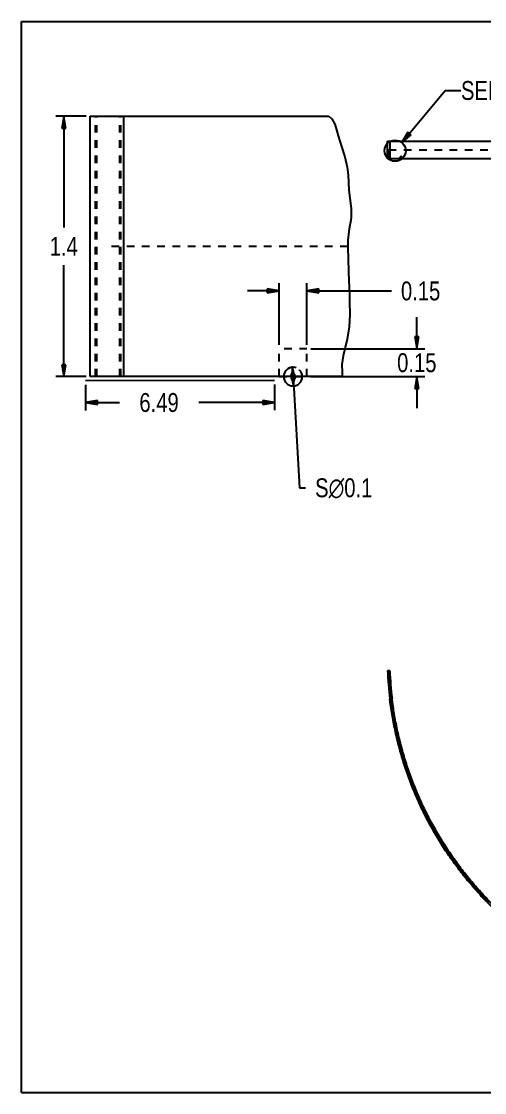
# Model space of a CAD drawing. Header units: inches. Extents: x 0 to 22, y 0 to 17.
# Drawn here: x 0 to 7.35, y 0 to 17 of the extents above; entities that cross this region are included whole.
import ezdxf

# ---------------------------------------------------------------- set-up
doc = ezdxf.new("R2010")
doc.units = ezdxf.units.IN
doc.header["$LTSCALE"] = 1.21
doc.header["$MEASUREMENT"] = 0
doc.linetypes.add('HIDDEN', pattern=[0.2, 0.1, -0.1])
doc.layers.get('0').update_dxf_attribs({"linetype": 'CONTINUOUS'})
for name, color, linetype in [('02___PRT_ALL_AXES', 7, 'CONTINUOUS'), ('03___PRT_ALL_CURVES', 7, 'CONTINUOUS'), ('DEFAULT_2', 8, 'HIDDEN')]:
    doc.layers.add(name, color=color, linetype=linetype)
doc.styles.get("Standard").update_dxf_attribs({"font": 'txt', "width": 0.8})
doc.dimstyles.new('DIMSTYLE_1', dxfattribs={"dimtxt": 0.3, "dimasz": 0.1875, "dimexe": 0.125, "dimexo": 0.0625, "dimgap": 0.15, "dimtad": 0, "dimtih": 1, "dimtoh": 1, "dimzin": 4, "dimdsep": 46, "dimtxsty": 'Standard', "dimblk": 'CLOSED', "dimblk1": 'CLOSED', "dimblk2": 'CLOSED', "dimcen": 0.09, "dimadec": 0, "dimazin": 0, "dimtfac": 1, "dimtofl": 0, "dimtmove": 0, "dimatfit": 3, "dimldrblk": 'CLOSED', "dimfxl": 1, "dimtolj": 1, "dimtzin": 4, "dimarcsym": 0})
doc.dimstyles.new('DIMSTYLE_3', dxfattribs={"dimtxt": 0.3, "dimasz": 0.1875, "dimexe": 0.125, "dimexo": 0.0625, "dimgap": 0.15, "dimtad": 0, "dimtih": 1, "dimtoh": 1, "dimlfac": 0.013333, "dimzin": 4, "dimdsep": 46, "dimtxsty": 'Standard', "dimblk": 'CLOSED', "dimblk1": 'CLOSED', "dimblk2": 'CLOSED', "dimcen": 0.09, "dimadec": 0, "dimazin": 0, "dimtfac": 1, "dimtofl": 0, "dimtmove": 0, "dimatfit": 3, "dimldrblk": 'CLOSED', "dimfxl": 1, "dimtolj": 1, "dimtzin": 4, "dimarcsym": 0})
doc.dimstyles.new('DIMSTYLE_4', dxfattribs={"dimtxt": 0.3, "dimasz": 0.1875, "dimexe": 0.125, "dimexo": 0.0625, "dimgap": 0.09, "dimtad": 0, "dimtih": 1, "dimtoh": 1, "dimlfac": 0.013333, "dimzin": 4, "dimdsep": 46, "dimtxsty": 'Standard', "dimblk": 'CLOSED', "dimblk1": 'CLOSED', "dimblk2": 'CLOSED', "dimcen": 0.09, "dimadec": 0, "dimazin": 0, "dimtfac": 1, "dimtmove": 0, "dimatfit": 2, "dimldrblk": 'CLOSED', "dimfxl": 1, "dimtolj": 1, "dimtzin": 4, "dimarcsym": 0})
doc.dimstyles.get("Standard").update_dxf_attribs({"dimtxt": 0.15625, "dimasz": 0.1875, "dimexe": 0.125, "dimexo": 0.0625, "dimgap": 0.09, "dimtad": 0, "dimtih": 1, "dimtoh": 1, "dimzin": 4, "dimdsep": 46, "dimtxsty": 'Standard', "dimblk": 'CLOSED', "dimblk1": 'CLOSED', "dimblk2": 'CLOSED', "dimcen": 0.09, "dimadec": 0, "dimazin": 0, "dimtp": 0.01, "dimtm": 0.01, "dimtfac": 1, "dimtofl": 0, "dimtmove": 0, "dimatfit": 3, "dimldrblk": 'CLOSED', "dimfxl": 1, "dimtolj": 1, "dimtzin": 4, "dimarcsym": 0})

# ---------------------------------------------------------------- blocks, each defined once
blk = doc.blocks.new('_CLOSED')
at = {"color": 0, "linetype": 'ByBlock'}
for p, q in [((0, 0), (-1, 0.167)), ((-1, 0.167), (-1, -0.167)), ((-1, -0.167), (0, 0)), ((-1, 0), (0, 0))]:
    blk.add_line(p, q, dxfattribs=at)
blk = doc.blocks.new('*D2')
at = {"color": 2, "linetype": 'Continuous', "transparency": 16777216}
for p, q in [((1.018, 11.235), (1.018, 10.827)), ((4.016, 11.236), (4.016, 10.828)), ((1.018, 10.952), (1.554, 10.952)), ((4.016, 10.953), (2.814, 10.952))]:
    blk.add_line(p, q, dxfattribs=at)
at = {"color": 2, "linetype": 'Continuous', "transparency": 16777216, "xscale": 0.1875, "yscale": 0.1875, "zscale": 0.1875}
for p, rotation in [((1.018, 10.952), 180.0234919411), ((4.016, 10.953), 0.0234919411)]:
    blk.add_blockref('_CLOSED', p, dxfattribs=dict(at, rotation=rotation))
at = {"color": 2, "linetype": 'Continuous', "transparency": 16777216, "insert": (2.184, 11.102), "char_height": 0.3, "width": 0.96, "attachment_point": 2, "line_spacing_factor": 0.9}
blk.add_mtext('6.49', dxfattribs=at)
blk = doc.blocks.new('*D5')
at = {"color": 2, "linetype": 'Continuous', "transparency": 16777216}
for p, q in [((1.028, 15.496), (0.546, 15.496)), ((0.671, 15.496), (0.671, 13.73)), ((0.671, 11.363), (0.671, 13.13)), ((1.028, 11.363), (0.546, 11.363))]:
    blk.add_line(p, q, dxfattribs=at)
at = {"color": 2, "linetype": 'Continuous', "transparency": 16777216, "xscale": 0.1875, "yscale": 0.1875, "zscale": 0.1875}
for p, rotation in [((0.671, 15.496), 90), ((0.671, 11.363), 270)]:
    blk.add_blockref('_CLOSED', p, dxfattribs=dict(at, rotation=rotation))
at = {"color": 2, "linetype": 'Continuous', "transparency": 16777216, "insert": (0.671, 13.58), "char_height": 0.3, "width": 0.72, "attachment_point": 2, "line_spacing_factor": 0.9}
blk.add_mtext('1.4', dxfattribs=at)
blk = doc.blocks.new('*D6')
at = {"color": 2, "linetype": 'Continuous', "transparency": 16777216}
for p, q in [((4.301, 11.51), (4.31, 11.363)), ((4.318, 11.215), (4.31, 11.363)), ((4.31, 11.363), (4.41, 9.598)), ((4.41, 9.598), (4.51, 9.598))]:
    blk.add_line(p, q, dxfattribs=at)
at = {"color": 2, "linetype": 'Continuous', "transparency": 16777216, "xscale": 0.1875, "yscale": 0.1875, "zscale": 0.1875}
for p, rotation in [((4.301, 11.51), 93.26143665549999), ((4.318, 11.215), 273.2614366555)]:
    blk.add_blockref('_CLOSED', p, dxfattribs=dict(at, rotation=rotation))
at = {"color": 2, "linetype": 'Continuous', "transparency": 16777216, "insert": (4.66, 9.748), "char_height": 0.3, "width": 1.36, "attachment_point": 1, "line_spacing_factor": 0.9}
blk.add_mtext('S\\Fgdt;{\\Fgdt;n}\\Ftxt;0.1', dxfattribs=at)
blk = doc.blocks.new('*D7')
at = {"color": 2, "linetype": 'Continuous', "transparency": 16777216}
for p, q in [((6.274, 11.805), (6.274, 12.305)), ((4.594, 11.805), (6.399, 11.805)), ((4.594, 11.363), (6.399, 11.363)), ((6.274, 11.363), (6.274, 10.863))]:
    blk.add_line(p, q, dxfattribs=at)
at = {"color": 2, "linetype": 'Continuous', "transparency": 16777216, "xscale": 0.1875, "yscale": 0.1875, "zscale": 0.1875}
for p, rotation in [((6.274, 11.805), 270), ((6.274, 11.363), 90)]:
    blk.add_blockref('_CLOSED', p, dxfattribs=dict(at, rotation=rotation))
at = {"color": 2, "linetype": 'Continuous', "transparency": 16777216, "insert": (6.274, 11.734), "char_height": 0.3, "width": 0.96, "attachment_point": 2, "line_spacing_factor": 0.9}
blk.add_mtext('0.15', dxfattribs=at)
blk = doc.blocks.new('*D8')
at = {"color": 2, "linetype": 'Continuous', "transparency": 16777216}
for p, q in [((4.088, 11.868), (4.088, 12.848)), ((4.531, 11.868), (4.531, 12.848)), ((4.088, 12.723), (3.588, 12.723)), ((4.531, 12.723), (5.872, 12.723))]:
    blk.add_line(p, q, dxfattribs=at)
at = {"color": 2, "linetype": 'Continuous', "transparency": 16777216, "xscale": 0.1875, "yscale": 0.1875, "zscale": 0.1875}
blk.add_blockref('_CLOSED', (4.088, 12.723), dxfattribs=at)
at = {"color": 2, "linetype": 'Continuous', "transparency": 16777216, "xscale": 0.1875, "yscale": 0.1875, "zscale": 0.1875, "rotation": 180}
blk.add_blockref('_CLOSED', (4.531, 12.723), dxfattribs=at)
at = {"color": 2, "linetype": 'Continuous', "transparency": 16777216, "insert": (6.022, 12.873), "char_height": 0.3, "width": 0.96, "attachment_point": 1, "line_spacing_factor": 0.9}
blk.add_mtext('0.15', dxfattribs=at)

msp = doc.modelspace()

# ---------------------------------------------------------------- linework, layer by layer
at = {"color": 7, "linetype": 'Continuous'}
for p, q in [((0, 0), (0, 17)), ((0, 17), (22, 17)), ((1.09, 11.363), (1.09, 15.496)), ((1.09, 15.496), (4.88, 15.496)), ((1.621, 15.496), (1.621, 11.363)), ((4.88, 15.496), (4.928, 15.452)), ((4.928, 15.452), (4.971, 15.371)), ((4.971, 15.371), (5, 15.28)), ((5, 15.28), (5.025, 15.185)), ((5.025, 15.185), (5.078, 15.016)), ((5.078, 15.016), (5.132, 14.852)), ((5.809, 14.824), (5.809, 15.099)), ((5.809, 15.099), (16.421, 15.099)), ((5.844, 15.099), (5.844, 14.824)), ((5.132, 14.852), (5.171, 14.687)), ((5.809, 14.824), (16.421, 14.824)), ((5.171, 14.687), (5.183, 14.567)), ((5.183, 14.567), (5.188, 14.445)), ((5.188, 14.445), (5.195, 14.323)), ((5.195, 14.323), (5.231, 14.03)), ((5.231, 14.03), (5.232, 13.886)), ((5.222, 13.813), (5.208, 13.74)), ((5.232, 13.886), (5.222, 13.813)), ((5.195, 13.667), (5.182, 13.53)), ((5.208, 13.74), (5.195, 13.667)), ((5.182, 13.53), (5.18, 13.392)), ((5.18, 13.392), (5.183, 13.254)), ((5.183, 13.254), (5.191, 13.011)), ((5.191, 13.011), (5.204, 12.664)), ((5.204, 12.664), (5.207, 12.55)), ((5.207, 12.55), (5.21, 12.35)), ((5.21, 12.35), (5.201, 12.151)), ((5.201, 12.151), (5.171, 11.955)), ((5.171, 11.955), (5.137, 11.824)), ((5.137, 11.824), (5.104, 11.692)), ((5.104, 11.692), (5.086, 11.555)), ((5.086, 11.555), (5.088, 11.435)), ((5.088, 11.435), (5.087, 11.363)), ((4.016, 11.299), (1.018, 11.297)), ((5.087, 11.363), (1.09, 11.363)), ((5.844, 6.695), (5.809, 6.693)), ((5.84, 6.688), (5.815, 6.687)), ((5.815, 6.687), (5.816, 6.661)), ((5.816, 6.661), (5.842, 6.663)), ((5.842, 6.663), (5.84, 6.688)), ((0, 0), (22, 0))]:
    msp.add_line(p, q, dxfattribs=at)
at = {"color": 2, "linetype": 'Continuous'}
msp.add_circle((5.93, 14.948), 0.168, dxfattribs=at)
msp.add_arc((4.31, 11.363), 0.148, 70.3169, 180, dxfattribs=at)
at = {"color": 7, "linetype": 'Continuous'}
for radius in [5.678, 5.643]:
    msp.add_arc((11.482, 6.942), radius, 182.5095, 186.9905, dxfattribs=at)
for points in [[(16.367, 7.171), (16.377, 7.109), (16.394, 6.975), (16.412, 6.768), (16.422, 6.549), (16.422, 6.33), (16.412, 6.11), (16.392, 5.891), (16.362, 5.672), (16.323, 5.455), (16.273, 5.238), (16.214, 5.024), (16.146, 4.812), (16.068, 4.603), (15.98, 4.397), (15.883, 4.195), (15.777, 3.997), (15.662, 3.803), (15.538, 3.615), (15.406, 3.431), (15.265, 3.254), (15.116, 3.082), (14.96, 2.917), (14.796, 2.758), (14.624, 2.607), (14.446, 2.463), (14.261, 2.327), (14.069, 2.2), (13.872, 2.08), (13.669, 1.969), (13.462, 1.867), (13.249, 1.775), (13.032, 1.691), (12.811, 1.618), (12.586, 1.554), (12.358, 1.5), (12.128, 1.456), (11.895, 1.422), (11.661, 1.399), (11.425, 1.386), (11.189, 1.384), (10.952, 1.392), (10.715, 1.411), (10.479, 1.44), (10.244, 1.48), (10.01, 1.53), (9.779, 1.591), (9.55, 1.663), (9.324, 1.744), (9.101, 1.836), (8.882, 1.938), (8.668, 2.05), (8.458, 2.171), (8.253, 2.302), (8.054, 2.442), (7.861, 2.591), (7.675, 2.749), (7.495, 2.916), (7.323, 3.09), (7.158, 3.273), (7.002, 3.463), (6.853, 3.66), (6.713, 3.864), (6.583, 4.075), (6.461, 4.291), (6.349, 4.513), (6.247, 4.741), (6.155, 4.973), (6.073, 5.209), (6.001, 5.45), (5.941, 5.693), (5.891, 5.94), (5.861, 6.127), (5.848, 6.23), (5.846, 6.251)], [(16.332, 7.166), (16.342, 7.104), (16.359, 6.971), (16.377, 6.766), (16.386, 6.549), (16.386, 6.331), (16.376, 6.113), (16.356, 5.895), (16.327, 5.678), (16.288, 5.462), (16.239, 5.247), (16.18, 5.034), (16.112, 4.824), (16.035, 4.616), (15.948, 4.412), (15.851, 4.211), (15.746, 4.014), (15.632, 3.822), (15.509, 3.635), (15.378, 3.453), (15.238, 3.276), (15.09, 3.106), (14.935, 2.942), (14.772, 2.784), (14.601, 2.634), (14.424, 2.491), (14.24, 2.356), (14.05, 2.229), (13.855, 2.111), (13.653, 2.001), (13.447, 1.9), (13.235, 1.807), (13.02, 1.725), (12.8, 1.652), (12.577, 1.588), (12.351, 1.534), (12.122, 1.491), (11.891, 1.457), (11.658, 1.434), (11.424, 1.422), (11.189, 1.419), (10.954, 1.427), (10.719, 1.446), (10.484, 1.475), (10.251, 1.515), (10.019, 1.565), (9.789, 1.625), (9.561, 1.696), (9.336, 1.777), (9.115, 1.869), (8.898, 1.97), (8.685, 2.081), (8.476, 2.201), (8.273, 2.332), (8.075, 2.471), (7.884, 2.619), (7.698, 2.776), (7.52, 2.941), (7.349, 3.115), (7.185, 3.296), (7.029, 3.485), (6.882, 3.681), (6.743, 3.884), (6.613, 4.093), (6.492, 4.308), (6.381, 4.529), (6.279, 4.754), (6.188, 4.985), (6.106, 5.22), (6.036, 5.459), (5.975, 5.701), (5.925, 5.946), (5.897, 6.132), (5.883, 6.235), (5.881, 6.255)]]:
    msp.add_open_spline(points, degree=3, knots=[0, 0, 0, 0, 0.012113, 0.026176, 0.04024, 0.054304, 0.068367, 0.082431, 0.096494, 0.110558, 0.124621, 0.138685, 0.152749, 0.166812, 0.180876, 0.194939, 0.209003, 0.223067, 0.23713, 0.251194, 0.265257, 0.279321, 0.293385, 0.307448, 0.321512, 0.335575, 0.349639, 0.363703, 0.377766, 0.39183, 0.405893, 0.419957, 0.43402, 0.448084, 0.462148, 0.476211, 0.490275, 0.504338, 0.518402, 0.532466, 0.546529, 0.560593, 0.574656, 0.58872, 0.602784, 0.616847, 0.630911, 0.644974, 0.659038, 0.673102, 0.687165, 0.701229, 0.715292, 0.729356, 0.74342, 0.757483, 0.771547, 0.78561, 0.799674, 0.813737, 0.827801, 0.841865, 0.855928, 0.869992, 0.884055, 0.898119, 0.912183, 0.926246, 0.94031, 0.954373, 0.968437, 0.982501, 0.996564, 1, 1, 1, 1], dxfattribs=at)
at = {"layer": '02___PRT_ALL_AXES', "color": 8, "linetype": 'HIDDEN'}
for p, q in [((6.009, 14.824), (6.009, 14.853)), ((6.038, 14.853), (6.009, 14.853)), ((6.009, 14.824), (6.038, 14.824)), ((6.038, 14.824), (6.038, 14.853)), ((4.531, 11.805), (4.088, 11.805)), ((4.088, 11.363), (4.088, 11.805)), ((4.531, 11.363), (4.531, 11.805)), ((4.088, 11.363), (4.531, 11.363))]:
    msp.add_line(p, q, dxfattribs=at)
at = {"layer": '02___PRT_ALL_AXES', "color": 7, "linetype": 'Continuous'}
for radius in [0.0148, 0.00984]:
    msp.add_circle((6.023, 5.443), radius, dxfattribs=at)
at = {"layer": '02___PRT_ALL_AXES', "color": 8, "linetype": 'HIDDEN'}
for centre, radius in [((6.023, 14.824), 0.00984), ((4.31, 11.363), 0.148)]:
    msp.add_arc(centre, radius, 0, 180, dxfattribs=at)
at = {"layer": '02___PRT_ALL_AXES', "color": 7, "linetype": 'Continuous'}
for centre, radius in [((6.023, 14.824), 0.00984), ((4.31, 11.363), 0.148)]:
    msp.add_arc(centre, radius, 180, 360, dxfattribs=at)
at = {"layer": '03___PRT_ALL_CURVES', "color": 8, "linetype": 'HIDDEN'}
for p, q in [((5.827, 14.962), (16.404, 14.962)), ((5.18, 13.43), (1.356, 13.43)), ((5.827, 6.687), (5.827, 6.694)), ((6.027, 5.429), (6.021, 5.452))]:
    msp.add_line(p, q, dxfattribs=at)
at = {"layer": '03___PRT_ALL_CURVES', "color": 40, "linetype": 'Continuous'}
msp.add_line((5.828, 6.662), (5.827, 6.687), dxfattribs=at)
at = {"layer": '03___PRT_ALL_CURVES', "color": 8, "linetype": 'HIDDEN'}
for points in [[(6.021, 5.452), (6.012, 5.487), (5.993, 5.558), (5.975, 5.63), (5.959, 5.703), (5.943, 5.775), (5.928, 5.848), (5.914, 5.92), (5.901, 5.993), (5.889, 6.067), (5.878, 6.14), (5.878, 6.144), (5.868, 6.218), (5.859, 6.291), (5.851, 6.365), (5.843, 6.439), (5.837, 6.513), (5.832, 6.587), (5.828, 6.662)], [(7.4, 3.039), (7.341, 3.1), (7.283, 3.162), (7.226, 3.225), (7.17, 3.289), (7.115, 3.354), (7.061, 3.42), (7.008, 3.486), (6.956, 3.554), (6.905, 3.622), (6.895, 3.636), (6.845, 3.705), (6.796, 3.775), (6.749, 3.846), (6.702, 3.918), (6.657, 3.99), (6.612, 4.063), (6.569, 4.136), (6.527, 4.211), (6.486, 4.285), (6.446, 4.361), (6.408, 4.437), (6.37, 4.514), (6.334, 4.592), (6.299, 4.67), (6.265, 4.748), (6.232, 4.827), (6.201, 4.907), (6.17, 4.987), (6.141, 5.068), (6.129, 5.101), (6.102, 5.182), (6.076, 5.264), (6.051, 5.346), (6.027, 5.429)]]:
    msp.add_lwpolyline(points, dxfattribs=at)
at = {"layer": 'DEFAULT_2', "color": 8, "linetype": 'HIDDEN'}
for p, q in [((1.178, 11.363), (1.178, 15.496)), ((1.197, 11.363), (1.197, 15.496)), ((1.561, 11.363), (1.561, 15.496)), ((1.58, 11.363), (1.58, 15.496)), ((5.815, 14.824), (5.815, 15.099)), ((5.816, 14.824), (5.816, 15.099)), ((5.84, 14.824), (5.84, 15.099)), ((5.842, 14.824), (5.842, 15.099))]:
    msp.add_line(p, q, dxfattribs=at)

# ---------------------------------------------------------------- texts
at = {"color": 2, "linetype": 'Continuous', "insert": (6.975, 16.054), "char_height": 0.3, "width": 3.12, "attachment_point": 1, "line_spacing_factor": 0.9}
msp.add_mtext('SEE DETAIL  A', dxfattribs=at)

# ---------------------------------------------------------------- dimensions: what is measured, and where the dimension line sits
at = {"color": 2, "linetype": 'Continuous'}
for base, p1, p2, angle, dimstyle, picture, middle in [((0.671, 15.496), (1.09, 11.363), (1.09, 15.496), 90, 'DIMSTYLE_3', '*D5', (0.709, 13.43)), ((4.088, 12.723), (4.531, 11.805), (4.088, 11.805), 180, 'DIMSTYLE_3', '*D8', (6.51, 12.723)), ((6.274, 11.363), (4.531, 11.805), (4.531, 11.363), 270, 'DIMSTYLE_3', '*D7', (6.281, 11.584)), ((1.018, 10.952), (4.016, 11.299), (1.018, 11.297), 180.0235, 'DIMSTYLE_1', '*D2', (2.184, 10.952))]:
    dim = msp.add_linear_dim(base=base, p1=p1, p2=p2, angle=angle, dimstyle=dimstyle, dxfattribs=at)
    dim.commit()
    dim.dimension.update_dxf_attribs({"geometry": picture, "text_midpoint": middle, "dimtype": 160})
dim = msp.add_diameter_dim_2p(p1=(4.318, 11.215), p2=(4.301, 11.51), text='S%%c<>', dimstyle='DIMSTYLE_4', override={"dimpost": '<>'}, dxfattribs=at)
dim.commit()
dim.dimension.update_dxf_attribs({"geometry": '*D6', "text_midpoint": (5.34, 9.598), "dimtype": 163})

# ---------------------------------------------------------------- leaders
at = {"color": 2, "linetype": 'Continuous', "annotation_type": 0, "has_hookline": 1, "hookline_direction": 1, "text_width": 2.96}
msp.add_leader([(6.038, 15.078), (6.725, 15.904), (6.975, 15.904)], dimstyle='Standard', override={"dimtad": 0}, dxfattribs=at)

doc.saveas('drawing.dxf')
